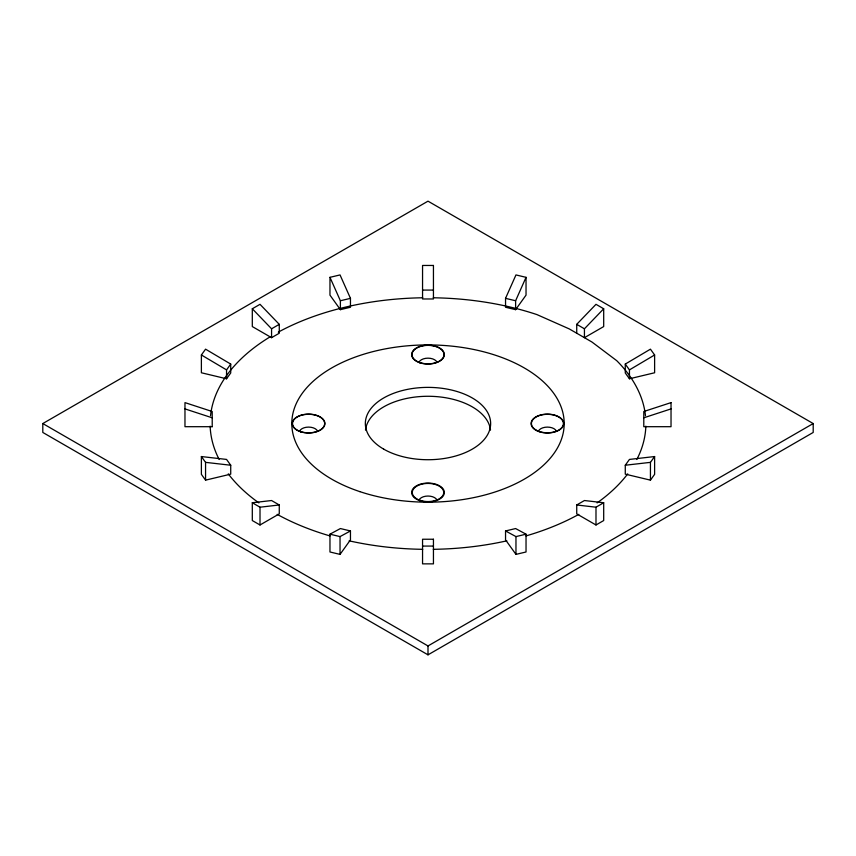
<?xml version="1.0" encoding="UTF-8"?>
<svg xmlns="http://www.w3.org/2000/svg" width="856" height="856" viewBox="0 0 856 856"><rect width="100%" height="100%" fill="white"/><g stroke="black" fill="none" stroke-linecap="round" stroke-linejoin="round"><path stroke-width="1.28" d="M505.543 298.348L515.965 274.926L526.033 277.333L526.033 295.127L515.612 309.658L505.543 307.25L505.543 298.348L515.612 300.756L515.612 309.658M515.612 300.756L526.033 277.333M201.385 354.973L205.558 349.162L230.724 364.078L230.724 372.97L226.551 378.78L201.385 372.767L201.385 354.973L226.551 369.888L226.551 378.78M226.551 369.888L230.724 364.078M340.035 554.388L350.457 539.858L350.457 530.955L340.388 528.548L329.967 534.187L329.967 551.981L340.035 554.388L340.035 536.594L350.457 530.955M625.276 465.236L629.449 459.426L654.615 456.548L654.615 474.342L650.442 480.152L625.276 474.138L625.276 465.236L650.442 462.358L654.615 456.548M576.73 333.23L576.73 324.338L595.99 304.319L603.694 308.77L603.694 326.564L584.434 337.681L584.434 328.79L603.694 308.77M625.276 364.078L650.442 349.162L654.615 354.973L654.615 372.767L629.449 378.78L625.276 372.97L625.276 364.078L629.449 369.888L629.449 378.78M629.449 369.888L654.615 354.973M42.8 423.549L428 201.16L813.2 423.549L813.2 432.451L428 654.84L42.8 432.451L42.8 423.549L428 645.948L813.2 423.549M252.306 308.77L260.01 304.319L279.27 324.338L279.27 333.23L271.566 337.681L252.306 326.564L252.306 308.77L271.566 328.79L271.566 337.681M271.566 328.79L279.27 324.338M260.01 524.985L279.27 513.868L279.27 504.976L271.566 500.525L252.306 502.75L252.306 520.544L260.01 524.985L260.01 507.201L252.306 502.75M576.73 504.976L584.434 500.525L603.694 502.75L603.694 520.544L595.99 524.985L576.73 513.868L576.73 504.976L595.99 507.201L603.694 502.75M643.787 417.803L671.029 408.901M329.967 277.333L340.035 274.926L350.457 298.348L350.457 307.25L340.388 309.658L329.967 295.127L329.967 277.333L340.388 300.756L340.388 309.658M340.388 300.756L350.457 298.348M205.558 480.152L230.724 474.138L230.724 465.236L226.551 459.426L201.385 456.548L201.385 474.342L205.558 480.152L205.558 462.358L201.385 456.548M505.543 530.955L515.612 528.548L526.033 534.187L526.033 551.981L515.965 554.388L505.543 539.858L505.543 530.955L515.965 536.594L526.033 534.187M260.01 507.201L279.27 504.976M422.554 290.077L433.446 290.077M422.554 546.075L433.446 546.075M205.558 462.358L230.724 465.236M329.967 534.187L340.035 536.594M184.971 408.901L212.213 417.803M576.73 324.338L584.434 328.79M650.442 462.358L650.442 480.152M595.99 507.201L595.99 524.985M515.965 536.594L515.965 554.388M428 645.948L428 654.84M365.491 430.097A62.648 36.166 0 0 1 428 396.275A62.648 36.166 0 0 1 490.509 430.097M419.055 500.011A9.256 5.35 0 0 1 428 496.041A9.256 5.35 0 0 1 436.945 500.011M538.467 431.06A9.256 5.35 0 0 1 547.412 427.101A9.256 5.35 0 0 1 556.357 431.06M299.643 431.06A9.256 5.35 0 0 1 308.588 427.101A9.256 5.35 0 0 1 317.533 431.06M419.055 362.12A9.256 5.35 0 0 1 428 358.161A9.256 5.35 0 0 1 436.945 362.12M645.852 426.16A217.906 125.8 0 0 1 636.832 459.479M627.716 473.871A217.906 125.8 0 0 1 597.103 502.889M578.806 514.36A217.906 125.8 0 0 1 525.991 535.92M506.838 540.832A217.906 125.8 0 0 1 433.264 549.317M422.736 549.317A217.906 125.8 0 0 1 349.162 540.832M330.009 535.92A217.906 125.8 0 0 1 277.194 514.36M258.897 502.889A217.906 125.8 0 0 1 228.285 473.871M219.168 459.479A217.906 125.8 0 0 1 210.148 426.16M210.523 415.684A217.906 125.8 0 0 1 270.325 336.718M278.307 332.128A217.906 125.8 0 0 1 422.736 297.781M433.264 297.781A217.906 125.8 0 0 1 536.947 314.601L569.229 328.897L591.945 342.015L616.705 360.654A217.906 125.8 0 0 1 645.478 415.684M671.029 402.62L643.787 411.511L643.787 426.695L671.029 426.695L671.029 402.62M433.446 265.456L422.554 265.456L422.554 298.969L433.446 298.969L433.446 265.456M212.213 426.695L184.971 426.695L184.971 402.62L212.213 411.511L212.213 426.695M433.446 539.237L422.554 539.237L422.554 563.858L433.446 563.858L433.446 539.237M383.702 449.133A62.648 36.166 0 0 0 488.509 432.911A62.648 36.166 0 0 0 411.79 388.613A62.648 36.166 0 0 0 383.702 449.133M300.552 431.595A16.082 9.288 0 0 0 324.67 423.549A16.082 9.288 0 0 0 300.552 415.513A16.082 9.288 0 0 0 300.552 431.595M420.135 500.353A15.729 9.074 0 0 0 443.729 492.489A15.729 9.074 0 0 0 420.135 484.635A15.729 9.074 0 0 0 420.135 500.353M419.996 362.612A16.007 9.245 0 0 0 444.007 354.609A16.007 9.245 0 0 0 419.996 346.605A16.007 9.245 0 0 0 419.996 362.612M539.408 431.552A16.007 9.245 0 0 0 563.419 423.549A16.007 9.245 0 0 0 539.408 415.545A16.007 9.245 0 0 0 539.408 431.552M300.413 431.724A16.339 9.437 0 0 0 324.927 423.549A16.339 9.437 0 0 0 300.413 415.385A16.339 9.437 0 0 0 300.413 431.724M419.825 362.784A16.339 9.437 0 0 0 444.339 354.609A16.339 9.437 0 0 0 419.825 346.434A16.339 9.437 0 0 0 419.825 362.784M419.825 500.664A16.339 9.437 0 0 0 444.339 492.489A16.339 9.437 0 0 0 419.825 484.325A16.339 9.437 0 0 0 419.825 500.664M535.856 430.226A16.339 9.437 0 0 0 563.195 425.999A16.339 9.437 0 0 0 543.186 414.443A16.339 9.437 0 0 0 535.856 430.226M359.905 491.644A136.19 78.624 0 0 0 564.19 423.549A136.19 78.624 0 0 0 359.905 355.454A136.19 78.624 0 0 0 359.905 491.644"/></g></svg>
